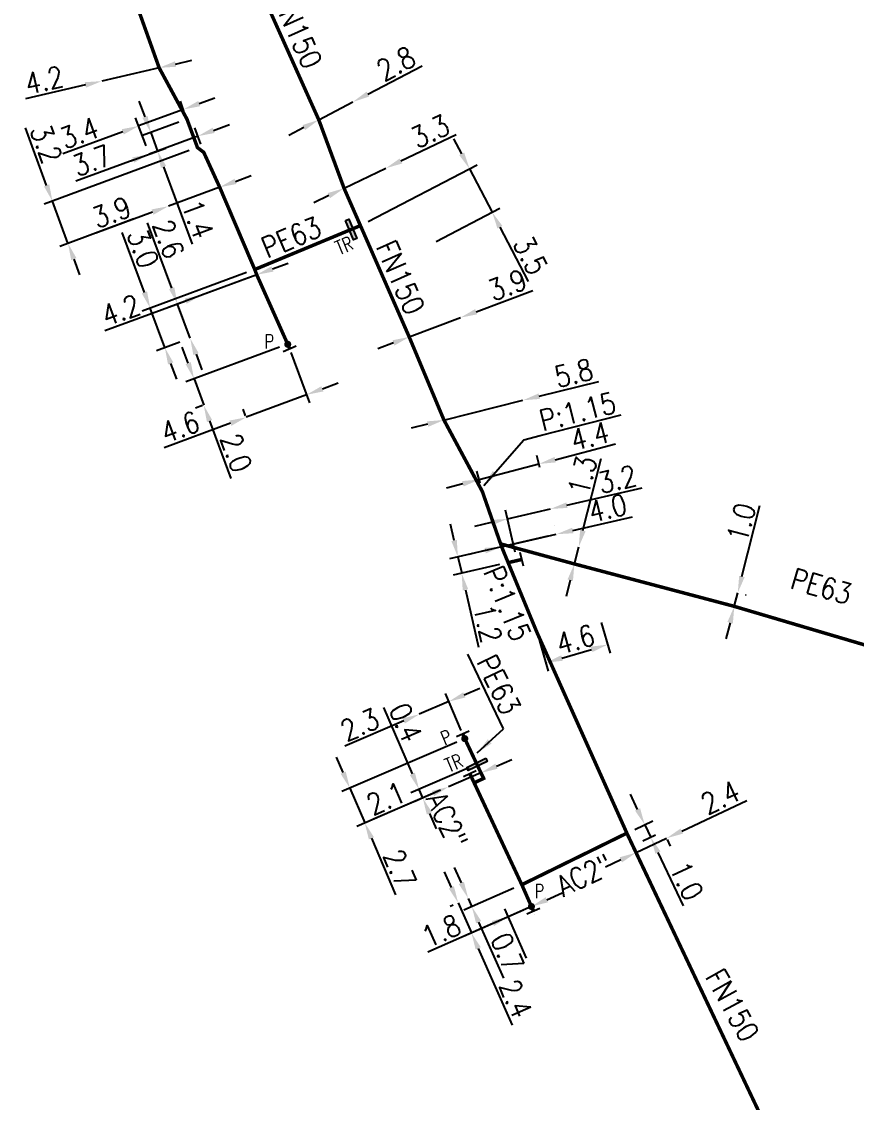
# Model space of a CAD drawing. Header units: millimetres. Extents: x 155997 to 157006, y 121209 to 122008.
# Drawn here: x 156440.6 to 156500.1, y 121591 to 121668 of the extents above; entities that cross this region are included whole.
import ezdxf
from ezdxf.enums import TextEntityAlignment as Align

# ---------------------------------------------------------------- set-up
doc = ezdxf.new("R2010")
doc.units = ezdxf.units.MM
for name, pattern in [('L_25_AP', [2000, 1000, 1000]), ('L_25_FN', [2000, 1000, 1000]), ('L_25_PE', [2000, 1000, 1000])]:
    doc.linetypes.add(name, pattern=pattern)
doc.layers.get('0').update_dxf_attribs({"linetype": 'CONTINUOUS'})
for name, color, linetype in [('L_150', 1, 'CONTINUOUS'), ('L_300', 7, 'CONTINUOUS'), ('L_340', 7, 'CONTINUOUS')]:
    doc.layers.add(name, color=color, linetype=linetype)
doc.styles.add('G_ROMANS', font='ROMANS.SHX', dxfattribs={"width": 0.75})
doc.styles.get("Standard").update_dxf_attribs({"font": 'romans.shx', "width": 0.85})
doc.dimstyles.get("Standard").update_dxf_attribs({"dimtxt": 1.5, "dimasz": 1.2, "dimexe": 0.625, "dimexo": 0.625, "dimgap": 0.25, "dimtad": 1, "dimdec": 1, "dimzin": 0, "dimdsep": 46, "dimtxsty": 'Standard', "dimcen": -0.5, "dimadec": 0, "dimazin": 0, "dimtfac": 1, "dimtdec": 1, "dimtmove": 0, "dimatfit": 3, "dimfxl": 0, "dimtolj": 1, "dimtzin": 0, "dimarcsym": 0})

# ---------------------------------------------------------------- blocks, each defined once
blk = doc.blocks.new('*D76')
at = {"layer": 'L_150', "color": 0, "linetype": 'Continuous', "lineweight": -2, "transparency": 16777216}
for p, q in [((156487.652, 121610.315), (156492.291, 121612.503)), ((156484.397, 121608.779), (156486.567, 121609.803)), ((156486.605, 121609.723), (156486.834, 121609.238)), ((156484.434, 121608.699), (156484.663, 121608.214)), ((156483.311, 121608.267), (156482.226, 121607.755))]:
    blk.add_line(p, q, dxfattribs=at)
at = {"layer": 'L_150', "color": 0, "linetype": 'Continuous', "transparency": 16777216}
for points in [[(156487.567, 121610.496), (156487.738, 121610.134), (156486.567, 121609.803)], [(156483.226, 121608.448), (156483.397, 121608.086), (156484.397, 121608.779)]]:
    blk.add_solid(points, dxfattribs=at)
at = {"layer": 'L_150', "color": 0, "linetype": 'Continuous', "transparency": 16777216, "insert": (156490.402, 121612.718), "char_height": 1.5, "attachment_point": 5, "rotation": 25.25882}
blk.add_mtext('\\A1;2.4', dxfattribs=at)
blk = doc.blocks.new('*D77')
at = {"layer": 'L_150', "color": 0, "linetype": 'Continuous', "lineweight": -2, "transparency": 16777216}
for p, q in [((156484.505, 121611.856), (156483.993, 121612.942)), ((156484.306, 121610.435), (156485.583, 121611.038)), ((156485.017, 121610.771), (156485.444, 121609.867)), ((156485.773, 121610.022), (156484.879, 121609.6)), ((156485.956, 121608.781), (156487.744, 121604.993))]:
    blk.add_line(p, q, dxfattribs=at)
at = {"layer": 'L_150', "color": 0, "linetype": 'Continuous', "transparency": 16777216}
for points in [[(156484.686, 121611.942), (156484.324, 121611.771), (156485.017, 121610.771)], [(156486.137, 121608.867), (156485.775, 121608.696), (156485.444, 121609.867)]]:
    blk.add_solid(points, dxfattribs=at)
at = {"layer": 'L_150', "color": 0, "linetype": 'Continuous', "transparency": 16777216, "insert": (156488.01, 121606.771), "char_height": 1.5, "attachment_point": 5, "rotation": 295.25882}
blk.add_mtext('\\A1;1.0', dxfattribs=at)
blk = doc.blocks.new('*D78')
at = {"layer": 'L_150', "color": 0, "linetype": 'Continuous', "lineweight": -2, "transparency": 16777216}
for p, q in [((156481.917, 121625.18), (156482.555, 121623.011)), ((156477.504, 121623.884), (156478.141, 121621.714)), ((156479.116, 121622.652), (156481.227, 121623.272))]:
    blk.add_line(p, q, dxfattribs=at)
at = {"layer": 'L_150', "color": 0, "linetype": 'Continuous', "transparency": 16777216}
for points in [[(156481.171, 121623.464), (156481.284, 121623.08), (156482.379, 121623.61)], [(156479.06, 121622.844), (156479.173, 121622.46), (156477.965, 121622.314)]]:
    blk.add_solid(points, dxfattribs=at)
at = {"layer": 'L_150', "color": 0, "linetype": 'Continuous', "transparency": 16777216, "insert": (156480.079, 121623.977), "char_height": 1.5, "attachment_point": 5, "rotation": 16.36757}
blk.add_mtext('\\A1;4.6', dxfattribs=at)
blk = doc.blocks.new('*D79')
at = {"layer": 'L_150', "color": 0, "linetype": 'Continuous', "lineweight": -2, "transparency": 16777216}
for p, q in [((156479.882, 121631.745), (156484.142, 121632.726)), ((156478.572, 121632.085), (156478.572, 121632.085)), ((156474.674, 121631.187), (156474.674, 121631.187)), ((156474.815, 121630.578), (156478.713, 121631.476)), ((156473.645, 121630.309), (156472.476, 121630.039))]:
    blk.add_line(p, q, dxfattribs=at)
at = {"layer": 'L_150', "color": 0, "linetype": 'Continuous', "transparency": 16777216}
for points in [[(156479.837, 121631.94), (156479.927, 121631.55), (156478.713, 121631.476)], [(156473.6, 121630.504), (156473.69, 121630.114), (156474.815, 121630.578)]]:
    blk.add_solid(points, dxfattribs=at)
at = {"layer": 'L_150', "color": 0, "linetype": 'Continuous', "transparency": 16777216, "insert": (156482.372, 121633.345), "char_height": 1.5, "attachment_point": 5, "rotation": 12.97087}
blk.add_mtext('\\A1;4.0', dxfattribs=at)
blk = doc.blocks.new('*D80')
at = {"layer": 'L_150', "color": 0, "linetype": 'Continuous', "lineweight": -2, "transparency": 16777216}
for p, q in [((156471.426, 121631.029), (156471.157, 121632.198)), ((156478.104, 121631.336), (156471.086, 121629.719)), ((156474.669, 121629.313), (156471.356, 121628.55)), ((156471.695, 121629.86), (156471.965, 121628.69)), ((156472.234, 121627.521), (156473.174, 121623.438))]:
    blk.add_line(p, q, dxfattribs=at)
at = {"layer": 'L_150', "color": 0, "linetype": 'Continuous', "transparency": 16777216}
for points in [[(156471.621, 121631.074), (156471.231, 121630.984), (156471.695, 121629.86)], [(156472.429, 121627.566), (156472.039, 121627.476), (156471.965, 121628.69)]]:
    blk.add_solid(points, dxfattribs=at)
at = {"layer": 'L_150', "color": 0, "linetype": 'Continuous', "transparency": 16777216, "insert": (156473.813, 121625.119), "char_height": 1.5, "attachment_point": 5, "rotation": 282.97087}
blk.add_mtext('\\A1;1.2', dxfattribs=at)
blk = doc.blocks.new('L_340_07')
at = {"color": 0, "linetype": 'Continuous', "const_width": 0.25, "flags": 128}
blk.add_lwpolyline([(0, 0), (0.35, 0)], dxfattribs=at)
at = {"color": 0, "linetype": 'Continuous', "flags": 128}
blk.add_lwpolyline([(0.35, -0.5), (0.35, 0.5)], dxfattribs=at)
at = {"color": 0, "linetype": 'Continuous', "width": 0.75, "flags": 3}
for tag, p in [('DEF_LEG', (0.723, -3.465)), ('DEF_COUP', (0.723, -5.965)), ('DEF_TYPE', (0.723, -8.465))]:
    blk.add_attdef(tag, text='', height=1.2, dxfattribs=at).set_placement(p, align=Align.MIDDLE)
blk = doc.blocks.new('*D81')
at = {"layer": 'L_150', "color": 0, "linetype": 'Continuous', "lineweight": -2, "transparency": 16777216}
for p, q in [((156478.633, 121636.792), (156482.921, 121637.912)), ((156477.537, 121636.241), (156477.314, 121637.093)), ((156473.215, 121635.377), (156477.472, 121636.489)), ((156473.279, 121635.129), (156473.057, 121635.982)), ((156472.054, 121635.074), (156470.893, 121634.77))]:
    blk.add_line(p, q, dxfattribs=at)
at = {"layer": 'L_150', "color": 0, "linetype": 'Continuous', "transparency": 16777216}
for points in [[(156478.583, 121636.985), (156478.684, 121636.598), (156477.472, 121636.489)], [(156472.003, 121635.267), (156472.104, 121634.88), (156473.215, 121635.377)]]:
    blk.add_solid(points, dxfattribs=at)
at = {"layer": 'L_150', "color": 0, "linetype": 'Continuous', "transparency": 16777216, "insert": (156481.105, 121638.471), "char_height": 1.5, "attachment_point": 5, "rotation": 14.63512}
blk.add_mtext('\\A1;4.4', dxfattribs=at)
blk = doc.blocks.new('*D82')
at = {"layer": 'L_150', "color": 0, "linetype": 'Continuous', "lineweight": -2, "transparency": 16777216}
for p, q in [((156477.491, 121641.316), (156481.732, 121642.375)), ((156470.7, 121639.62), (156476.327, 121641.025)), ((156469.535, 121639.329), (156468.371, 121639.038))]:
    blk.add_line(p, q, dxfattribs=at)
at = {"layer": 'L_150', "color": 0, "linetype": 'Continuous', "transparency": 16777216}
for points in [[(156477.443, 121641.51), (156477.54, 121641.122), (156476.327, 121641.025)], [(156469.487, 121639.523), (156469.584, 121639.135), (156470.7, 121639.62)]]:
    blk.add_solid(points, dxfattribs=at)
at = {"layer": 'L_150', "color": 0, "linetype": 'Continuous', "transparency": 16777216, "insert": (156479.952, 121642.961), "char_height": 1.5, "attachment_point": 5, "rotation": 14.02059}
blk.add_mtext('\\A1;5.8', dxfattribs=at)
blk = doc.blocks.new('*D83')
at = {"layer": 'L_150', "color": 0, "linetype": 'Continuous', "lineweight": -2, "transparency": 16777216}
for p, q in [((156472.998, 121647.34), (156477.031, 121648.862)), ((156468.226, 121645.539), (156471.875, 121646.916)), ((156467.103, 121645.115), (156465.981, 121644.691))]:
    blk.add_line(p, q, dxfattribs=at)
at = {"layer": 'L_150', "color": 0, "linetype": 'Continuous', "transparency": 16777216}
for points in [[(156472.927, 121647.527), (156473.068, 121647.153), (156471.875, 121646.916)], [(156467.033, 121645.302), (156467.174, 121644.928), (156468.226, 121645.539)]]:
    blk.add_solid(points, dxfattribs=at)
at = {"layer": 'L_150', "color": 0, "linetype": 'Continuous', "transparency": 16777216, "insert": (156475.222, 121649.248), "char_height": 1.5, "attachment_point": 5, "rotation": 20.67907}
blk.add_mtext('\\A1;3.9', dxfattribs=at)
blk = doc.blocks.new('*D84')
at = {"layer": 'L_340', "color": 0, "linetype": 'Continuous', "lineweight": -2, "transparency": 16777216}
for p, q in [((156452.468, 121643.678), (156452.052, 121644.803)), ((156458.978, 121644.805), (156452.298, 121642.336)), ((156452.884, 121642.552), (156453.577, 121640.676)), ((156453.488, 121640.643), (156452.991, 121640.46)), ((156453.993, 121639.551), (156455.509, 121635.45))]:
    blk.add_line(p, q, dxfattribs=at)
at = {"layer": 'L_340', "color": 0, "linetype": 'Continuous', "transparency": 16777216}
for points in [[(156452.656, 121643.747), (156452.281, 121643.609), (156452.884, 121642.552)], [(156454.181, 121639.62), (156453.806, 121639.481), (156453.577, 121640.676)]]:
    blk.add_solid(points, dxfattribs=at)
at = {"layer": 'L_340', "color": 0, "linetype": 'Continuous', "transparency": 16777216, "insert": (156455.897, 121637.284), "char_height": 1.5, "attachment_point": 5, "rotation": 290.28332}
blk.add_mtext('\\A1;2.0', dxfattribs=at)
blk = doc.blocks.new('*D85')
at = {"layer": 'L_340', "color": 0, "linetype": 'Continuous', "lineweight": -2, "transparency": 16777216}
for p, q in [((156459.783, 121644.436), (156461.128, 121640.836)), ((156462.034, 121641.841), (156463.158, 121642.261)), ((156460.91, 121641.421), (156456.601, 121639.811)), ((156456.565, 121639.907), (156456.382, 121640.397)), ((156455.476, 121639.391), (156450.758, 121637.628))]:
    blk.add_line(p, q, dxfattribs=at)
at = {"layer": 'L_340', "color": 0, "linetype": 'Continuous', "transparency": 16777216}
for points in [[(156461.964, 121642.028), (156462.104, 121641.654), (156460.91, 121641.421)], [(156455.406, 121639.579), (156455.546, 121639.204), (156456.601, 121639.811)]]:
    blk.add_solid(points, dxfattribs=at)
at = {"layer": 'L_340', "color": 0, "linetype": 'Continuous', "transparency": 16777216, "insert": (156451.893, 121639.12), "char_height": 1.5, "attachment_point": 5, "rotation": 20.48634}
blk.add_mtext('\\A1;4.6', dxfattribs=at)
blk = doc.blocks.new('*D24')
at = {"layer": 'L_150', "color": 0, "linetype": 'Continuous', "lineweight": -2, "transparency": 16777216}
for p, q in [((156449.348, 121648.718), (156447.768, 121652.995)), ((156456.629, 121650.129), (156449.178, 121647.376)), ((156450.804, 121644.779), (156449.764, 121647.593)), ((156451.866, 121645.171), (156450.218, 121644.562)), ((156451.22, 121643.653), (156451.636, 121642.527))]:
    blk.add_line(p, q, dxfattribs=at)
at = {"layer": 'L_150', "color": 0, "linetype": 'Continuous', "transparency": 16777216}
for points in [[(156449.536, 121648.788), (156449.161, 121648.649), (156449.764, 121647.593)], [(156451.408, 121643.722), (156451.033, 121643.584), (156450.804, 121644.779)]]:
    blk.add_solid(points, dxfattribs=at)
at = {"layer": 'L_150', "color": 0, "linetype": 'Continuous', "transparency": 16777216, "insert": (156449.256, 121651.854), "char_height": 1.5, "attachment_point": 5, "rotation": 290.27976}
blk.add_mtext('\\A1;3.0', dxfattribs=at)
blk = doc.blocks.new('*D25')
at = {"layer": 'L_150', "color": 0, "linetype": 'Continuous', "lineweight": -2, "transparency": 16777216}
for p, q in [((156455.841, 121656.628), (156456.966, 121657.043)), ((156454.715, 121656.212), (156451.057, 121654.86)), ((156449.932, 121654.444), (156445.888, 121652.949))]:
    blk.add_line(p, q, dxfattribs=at)
at = {"layer": 'L_150', "color": 0, "linetype": 'Continuous', "transparency": 16777216}
for points in [[(156455.772, 121656.815), (156455.91, 121656.44), (156454.715, 121656.212)], [(156449.862, 121654.631), (156450.001, 121654.256), (156451.057, 121654.86)]]:
    blk.add_solid(points, dxfattribs=at)
at = {"layer": 'L_150', "color": 0, "linetype": 'Continuous', "transparency": 16777216, "insert": (156447, 121654.426), "char_height": 1.5, "attachment_point": 5, "rotation": 20.28244}
blk.add_mtext('\\A1;3.9', dxfattribs=at)
blk = doc.blocks.new('*D26')
at = {"layer": 'L_150', "color": 0, "linetype": 'Continuous', "lineweight": -2, "transparency": 16777216}
for p, q in [((156442.376, 121656.342), (156440.861, 121660.443)), ((156452.545, 121658.821), (156442.206, 121655)), ((156443.901, 121652.215), (156442.792, 121655.217)), ((156448.595, 121653.95), (156443.315, 121651.998)), ((156444.317, 121651.089), (156444.733, 121649.964))]:
    blk.add_line(p, q, dxfattribs=at)
at = {"layer": 'L_150', "color": 0, "linetype": 'Continuous', "transparency": 16777216}
for points in [[(156442.564, 121656.412), (156442.188, 121656.273), (156442.792, 121655.217)], [(156444.505, 121651.159), (156444.13, 121651.02), (156443.901, 121652.215)]]:
    blk.add_solid(points, dxfattribs=at)
at = {"layer": 'L_150', "color": 0, "linetype": 'Continuous', "transparency": 16777216, "insert": (156442.348, 121659.302), "char_height": 1.5, "attachment_point": 5, "rotation": 290.28244}
blk.add_mtext('\\A1;3.2', dxfattribs=at)
blk = doc.blocks.new('*D27')
at = {"layer": 'L_150', "color": 0, "linetype": 'Continuous', "lineweight": -2, "transparency": 16777216}
for p, q in [((156453.363, 121659.283), (156452.937, 121660.436)), ((156454.279, 121660.266), (156455.404, 121660.682)), ((156453.153, 121659.85), (156449.683, 121658.567)), ((156448.557, 121658.151), (156444.457, 121656.635))]:
    blk.add_line(p, q, dxfattribs=at)
at = {"layer": 'L_150', "color": 0, "linetype": 'Continuous', "transparency": 16777216}
for points in [[(156454.209, 121660.453), (156454.348, 121660.078), (156453.153, 121659.85)], [(156448.488, 121658.338), (156448.626, 121657.963), (156449.683, 121658.567)]]:
    blk.add_solid(points, dxfattribs=at)
at = {"layer": 'L_150', "color": 0, "linetype": 'Continuous', "transparency": 16777216, "insert": (156445.597, 121658.123), "char_height": 1.5, "attachment_point": 5, "rotation": 20.28424}
blk.add_mtext('\\A1;3.7', dxfattribs=at)
blk = doc.blocks.new('*D28')
at = {"layer": 'L_150', "color": 0, "linetype": 'Continuous', "lineweight": -2, "transparency": 16777216}
for p, q in [((156452.168, 121661.644), (156451.91, 121662.344)), ((156453.252, 121662.174), (156454.378, 121662.59)), ((156452.126, 121661.758), (156448.937, 121660.58)), ((156449.464, 121659.152), (156448.72, 121661.166)), ((156447.811, 121660.164), (156443.534, 121658.583))]:
    blk.add_line(p, q, dxfattribs=at)
at = {"layer": 'L_150', "color": 0, "linetype": 'Continuous', "transparency": 16777216}
for points in [[(156453.183, 121662.362), (156453.321, 121661.986), (156452.126, 121661.758)], [(156447.742, 121660.351), (156447.881, 121659.976), (156448.937, 121660.58)]]:
    blk.add_solid(points, dxfattribs=at)
at = {"layer": 'L_150', "color": 0, "linetype": 'Continuous', "transparency": 16777216, "insert": (156444.703, 121660.081), "char_height": 1.5, "attachment_point": 5, "rotation": 20.28083}
blk.add_mtext('\\A1;3.4', dxfattribs=at)
blk = doc.blocks.new('*D29')
at = {"layer": 'L_150', "color": 0, "linetype": 'Continuous', "lineweight": -2, "transparency": 16777216}
for p, q in [((156450.401, 121664.723), (156446.309, 121663.775)), ((156451.57, 121664.994), (156452.739, 121665.265)), ((156445.14, 121663.504), (156440.882, 121662.517))]:
    blk.add_line(p, q, dxfattribs=at)
at = {"layer": 'L_150', "color": 0, "linetype": 'Continuous', "transparency": 16777216}
for points in [[(156451.525, 121665.189), (156451.615, 121664.799), (156450.401, 121664.723)], [(156445.095, 121663.699), (156445.185, 121663.309), (156446.309, 121663.775)]]:
    blk.add_solid(points, dxfattribs=at)
at = {"layer": 'L_150', "color": 0, "linetype": 'Continuous', "transparency": 16777216, "insert": (156442.201, 121663.849), "char_height": 1.5, "attachment_point": 5, "rotation": 13.05125}
blk.add_mtext('\\A1;4.2', dxfattribs=at)
blk = doc.blocks.new('L_300_12')
at = {"color": 0, "linetype": 'Continuous', "const_width": 0.248, "flags": 128}
blk.add_lwpolyline([(-0.126, 0, 1), (0.126, 0, 1)], format="xyb", close=True, dxfattribs=at)
at = {"linetype": 'Continuous', "style": 'G_ROMANS', "width": 0.75}
blk.add_attdef('P', text='', height=1, dxfattribs=at).set_placement((0, 1.331), align=Align.MIDDLE_CENTER)
at = {"color": 0, "linetype": 'Continuous', "width": 0.75, "flags": 3}
for tag, p in [('DEF_LEG', (0, -5)), ('DEF_COUP', (0, -7.5)), ('DEF_TYPE', (0, -10))]:
    blk.add_attdef(tag, text='', height=1.2, dxfattribs=at).set_placement(p, align=Align.MIDDLE)
blk = doc.blocks.new('*D34')
at = {"layer": 'L_150', "color": 0, "linetype": 'Continuous', "lineweight": -2, "transparency": 16777216}
for p, q in [((156471.966, 121658.596), (156471.411, 121659.66)), ((156465.302, 121653.767), (156473.075, 121657.821)), ((156472.521, 121657.532), (156474.14, 121654.429)), ((156470.147, 121652.346), (156474.694, 121654.718)), ((156474.695, 121653.365), (156476.716, 121649.489))]:
    blk.add_line(p, q, dxfattribs=at)
at = {"layer": 'L_150', "color": 0, "linetype": 'Continuous', "transparency": 16777216}
for points in [[(156472.144, 121658.688), (156471.789, 121658.503), (156472.521, 121657.532)], [(156474.872, 121653.457), (156474.517, 121653.272), (156474.14, 121654.429)]]:
    blk.add_solid(points, dxfattribs=at)
at = {"layer": 'L_150', "color": 0, "linetype": 'Continuous', "transparency": 16777216, "insert": (156476.87, 121651.357), "char_height": 1.5, "attachment_point": 5, "rotation": 297.54519}
blk.add_mtext('\\A1;3.5', dxfattribs=at)
blk = doc.blocks.new('*D35')
at = {"layer": 'L_150', "color": 0, "linetype": 'Continuous', "lineweight": -2, "transparency": 16777216}
for p, q in [((156467.639, 121658.085), (156471.58, 121659.977)), ((156463.582, 121656.137), (156466.557, 121657.565)), ((156462.5, 121655.618), (156461.419, 121655.098))]:
    blk.add_line(p, q, dxfattribs=at)
at = {"layer": 'L_150', "color": 0, "linetype": 'Continuous', "transparency": 16777216}
for points in [[(156467.552, 121658.265), (156467.725, 121657.904), (156466.557, 121657.565)], [(156462.414, 121655.798), (156462.587, 121655.437), (156463.582, 121656.137)]]:
    blk.add_solid(points, dxfattribs=at)
at = {"layer": 'L_150', "color": 0, "linetype": 'Continuous', "transparency": 16777216, "insert": (156469.717, 121660.192), "char_height": 1.5, "attachment_point": 5, "rotation": 25.64608}
blk.add_mtext('\\A1;3.3', dxfattribs=at)
blk = doc.blocks.new('*D36')
at = {"layer": 'L_150', "color": 0, "linetype": 'Continuous', "lineweight": -2, "transparency": 16777216}
for p, q in [((156465.278, 121662.851), (156469.152, 121664.876)), ((156461.778, 121661.02), (156464.215, 121662.295)), ((156460.714, 121660.464), (156459.651, 121659.908))]:
    blk.add_line(p, q, dxfattribs=at)
at = {"layer": 'L_150', "color": 0, "linetype": 'Continuous', "transparency": 16777216}
for points in [[(156465.185, 121663.028), (156465.371, 121662.673), (156464.215, 121662.295)], [(156460.622, 121660.641), (156460.807, 121660.287), (156461.778, 121661.02)]]:
    blk.add_solid(points, dxfattribs=at)
at = {"layer": 'L_150', "color": 0, "linetype": 'Continuous', "transparency": 16777216, "insert": (156467.283, 121665.028), "char_height": 1.5, "attachment_point": 5, "rotation": 27.60798}
blk.add_mtext('\\A1;2.8', dxfattribs=at)
blk = doc.blocks.new('L_340_19')
at = {"linetype": 'Continuous'}
blk.add_hatch(color=0, dxfattribs=at).paths.add_polyline_path([(0.125, 0.75), (-0.125, 0.75), (-0.125, -0.75), (0.125, -0.75)])
at = {"color": 0, "linetype": 'Continuous'}
blk.add_lwpolyline([(-0.125, 0.75), (0.125, 0.75), (0.125, -0.75), (-0.125, -0.75)], close=True, dxfattribs=at)
at = {"color": 0, "linetype": 'Continuous', "width": 0.75}
for tag, height, flags, p in [('TR', 1, 8, (0, 1.981)), ('DEF_LEG', 1.2, 3, (0, -5)), ('DEF_COUP', 1.2, 3, (0, -7.5)), ('DEF_TYPE', 1.2, 3, (0, -10))]:
    blk.add_attdef(tag, text='', height=height, dxfattribs=dict(at, flags=flags)).set_placement(p, align=Align.MIDDLE)
blk = doc.blocks.new('*D43')
at = {"layer": 'L_150', "color": 0, "linetype": 'Continuous', "lineweight": -2, "transparency": 16777216}
for p, q in [((156471.946, 121606.617), (156471.462, 121607.715)), ((156475.681, 121606.241), (156472.12, 121604.672)), ((156472.43, 121605.519), (156472.692, 121604.924)), ((156473.176, 121603.826), (156474.938, 121599.826))]:
    blk.add_line(p, q, dxfattribs=at)
at = {"layer": 'L_150', "color": 0, "linetype": 'Continuous', "transparency": 16777216}
for points in [[(156472.129, 121606.698), (156471.763, 121606.536), (156472.43, 121605.519)], [(156473.359, 121603.907), (156472.993, 121603.745), (156472.692, 121604.924)]]:
    blk.add_solid(points, dxfattribs=at)
at = {"layer": 'L_150', "color": 0, "linetype": 'Continuous', "transparency": 16777216, "insert": (156475.214, 121601.68), "char_height": 1.5, "attachment_point": 5, "rotation": 293.78116}
blk.add_mtext('\\A1;0.7', dxfattribs=at)
blk = doc.blocks.new('*D44')
at = {"layer": 'L_340', "color": 0, "linetype": 'Continuous', "lineweight": -2, "transparency": 16777216}
for p, q in [((156471.23, 121606.302), (156470.746, 121607.4)), ((156471.347, 121605.042), (156471.142, 121604.952)), ((156471.714, 121605.204), (156472.661, 121603.053)), ((156476.366, 121604.686), (156472.09, 121602.801)), ((156473.145, 121601.955), (156475.557, 121596.482))]:
    blk.add_line(p, q, dxfattribs=at)
at = {"layer": 'L_340', "color": 0, "linetype": 'Continuous', "transparency": 16777216}
for points in [[(156471.413, 121606.382), (156471.047, 121606.221), (156471.714, 121605.204)], [(156473.328, 121602.036), (156472.962, 121601.874), (156472.661, 121603.053)]]:
    blk.add_solid(points, dxfattribs=at)
at = {"layer": 'L_340', "color": 0, "linetype": 'Continuous', "transparency": 16777216, "insert": (156475.821, 121598.364), "char_height": 1.5, "attachment_point": 5, "rotation": 293.78121}
blk.add_mtext('\\A1;2.4', dxfattribs=at)
blk = doc.blocks.new('*D45')
at = {"layer": 'L_340', "color": 0, "linetype": 'Continuous', "lineweight": -2, "transparency": 16777216}
for p, q in [((156478.037, 121605.422), (156479.135, 121605.906)), ((156476.592, 121601.26), (156475.039, 121604.784)), ((156476.938, 121604.938), (156475.291, 121604.212)), ((156477.19, 121604.366), (156477.19, 121604.366)), ((156474.193, 121603.728), (156469.547, 121601.681))]:
    blk.add_line(p, q, dxfattribs=at)
at = {"layer": 'L_340', "color": 0, "linetype": 'Continuous', "transparency": 16777216}
for points in [[(156477.956, 121605.605), (156478.117, 121605.239), (156476.938, 121604.938)], [(156474.113, 121603.911), (156474.274, 121603.545), (156475.291, 121604.212)]]:
    blk.add_solid(points, dxfattribs=at)
at = {"layer": 'L_340', "color": 0, "linetype": 'Continuous', "transparency": 16777216, "insert": (156470.511, 121603.198), "char_height": 1.5, "attachment_point": 5, "rotation": 23.78044}
blk.add_mtext('\\A1;1.8', dxfattribs=at)
blk = doc.blocks.new('*D46')
at = {"layer": 'L_340', "color": 0, "linetype": 'Continuous', "lineweight": -2, "transparency": 16777216}
for p, q in [((156471.94, 121617.482), (156470.804, 121620.123)), ((156472.154, 121620.023), (156473.256, 121620.497)), ((156471.051, 121619.549), (156468.939, 121618.64)), ((156467.836, 121618.166), (156463.643, 121616.362))]:
    blk.add_line(p, q, dxfattribs=at)
at = {"layer": 'L_340', "color": 0, "linetype": 'Continuous', "transparency": 16777216}
for points in [[(156472.075, 121620.207), (156472.233, 121619.839), (156471.051, 121619.549)], [(156467.757, 121618.35), (156467.915, 121617.982), (156468.939, 121618.64)]]:
    blk.add_solid(points, dxfattribs=at)
at = {"layer": 'L_340', "color": 0, "linetype": 'Continuous', "transparency": 16777216, "insert": (156464.705, 121617.907), "char_height": 1.5, "attachment_point": 5, "rotation": 23.27578}
blk.add_mtext('\\A1;2.3', dxfattribs=at)
blk = doc.blocks.new('*D47')
at = {"layer": 'L_340', "color": 0, "linetype": 'Continuous', "lineweight": -2, "transparency": 16777216}
for p, q in [((156471.613, 121616.661), (156463.416, 121613.136)), ((156463.516, 121614.485), (156463.042, 121615.587)), ((156463.99, 121613.383), (156465.057, 121610.902)), ((156470.451, 121613.222), (156464.483, 121610.655)), ((156465.531, 121609.8), (156467.259, 121605.784))]:
    blk.add_line(p, q, dxfattribs=at)
at = {"layer": 'L_340', "color": 0, "linetype": 'Continuous', "transparency": 16777216}
for points in [[(156463.7, 121614.564), (156463.333, 121614.406), (156463.99, 121613.383)], [(156465.715, 121609.879), (156465.348, 121609.721), (156465.057, 121610.902)]]:
    blk.add_solid(points, dxfattribs=at)
at = {"layer": 'L_340', "color": 0, "linetype": 'Continuous', "transparency": 16777216, "insert": (156467.551, 121607.636), "char_height": 1.5, "attachment_point": 5, "rotation": 293.2739}
blk.add_mtext('\\A1;2.7', dxfattribs=at)
blk = doc.blocks.new('*D48')
at = {"layer": 'L_340', "color": 0, "linetype": 'Continuous', "lineweight": -2, "transparency": 16777216}
for p, q in [((156468.451, 121614.394), (156466.412, 121619.135)), ((156472.481, 121614.821), (156468.351, 121613.045)), ((156470.453, 121613.223), (156468.615, 121612.432)), ((156469.189, 121612.679), (156468.925, 121613.292)), ((156469.663, 121611.577), (156470.137, 121610.475))]:
    blk.add_line(p, q, dxfattribs=at)
at = {"layer": 'L_340', "color": 0, "linetype": 'Continuous', "transparency": 16777216}
for points in [[(156468.635, 121614.473), (156468.268, 121614.315), (156468.925, 121613.292)], [(156469.847, 121611.656), (156469.479, 121611.498), (156469.189, 121612.679)]]:
    blk.add_solid(points, dxfattribs=at)
at = {"layer": 'L_340', "color": 0, "linetype": 'Continuous', "transparency": 16777216, "insert": (156467.969, 121618.046), "char_height": 1.5, "attachment_point": 5, "rotation": 293.27834}
blk.add_mtext('\\A1;0.4', dxfattribs=at)
blk = doc.blocks.new('*D49')
at = {"layer": 'L_150', "color": 0, "linetype": 'Continuous', "lineweight": -2, "transparency": 16777216}
for p, q in [((156474.442, 121614.939), (156475.545, 121615.413)), ((156473.34, 121614.465), (156471.027, 121613.47)), ((156469.925, 121612.996), (156465.683, 121611.172))]:
    blk.add_line(p, q, dxfattribs=at)
at = {"layer": 'L_150', "color": 0, "linetype": 'Continuous', "transparency": 16777216}
for points in [[(156474.363, 121615.122), (156474.521, 121614.755), (156473.34, 121614.465)], [(156469.846, 121613.18), (156470.004, 121612.812), (156471.027, 121613.47)]]:
    blk.add_solid(points, dxfattribs=at)
at = {"layer": 'L_150', "color": 0, "linetype": 'Continuous', "transparency": 16777216, "insert": (156466.577, 121612.645), "char_height": 1.5, "attachment_point": 5, "rotation": 23.26841}
blk.add_mtext('\\A1;2.1', dxfattribs=at)
blk = doc.blocks.new('*D855')
at = {"layer": 'L_150', "color": 0, "linetype": 'Continuous', "lineweight": -2, "transparency": 16777216}
for p, q in [((156449.391, 121661.231), (156448.975, 121662.356)), ((156451.799, 121660.841), (156449.221, 121659.889)), ((156449.807, 121660.105), (156450.293, 121658.792)), ((156448.387, 121658.088), (156450.879, 121659.009)), ((156450.708, 121657.666), (156452.743, 121652.161))]:
    blk.add_line(p, q, dxfattribs=at)
at = {"layer": 'L_150', "color": 0, "linetype": 'Continuous', "transparency": 16777216}
for points in [[(156449.579, 121661.3), (156449.204, 121661.161), (156449.807, 121660.105)], [(156450.896, 121657.736), (156450.521, 121657.597), (156450.293, 121658.792)]]:
    blk.add_solid(points, dxfattribs=at)
at = {"layer": 'L_150', "color": 0, "linetype": 'Continuous', "transparency": 16777216, "insert": (156453.152, 121653.938), "char_height": 1.5, "attachment_point": 5, "rotation": 290.28083}
blk.add_mtext('\\A1;1.4', dxfattribs=at)
blk = doc.blocks.new('*D856')
at = {"layer": 'L_150', "color": 0, "linetype": 'Continuous', "lineweight": -2, "transparency": 16777216}
for p, q in [((156451.294, 121649.011), (156449.574, 121653.665)), ((156456.77, 121649.755), (156451.123, 121647.668)), ((156452.611, 121645.446), (156451.71, 121647.885)), ((156453.027, 121644.321), (156453.443, 121643.195))]:
    blk.add_line(p, q, dxfattribs=at)
at = {"layer": 'L_150', "color": 0, "linetype": 'Continuous', "transparency": 16777216}
for points in [[(156451.481, 121649.08), (156451.106, 121648.941), (156451.71, 121647.885)], [(156453.214, 121644.39), (156452.839, 121644.251), (156452.611, 121645.446)]]:
    blk.add_solid(points, dxfattribs=at)
at = {"layer": 'L_150', "color": 0, "linetype": 'Continuous', "transparency": 16777216, "insert": (156451.061, 121652.524), "char_height": 1.5, "attachment_point": 5, "rotation": 290.27976}
blk.add_mtext('\\A1;2.6', dxfattribs=at)
blk = doc.blocks.new('*D857')
at = {"layer": 'L_150', "color": 0, "linetype": 'Continuous', "lineweight": -2, "transparency": 16777216}
for p, q in [((156458.481, 121650.387), (156459.607, 121650.803)), ((156457.356, 121649.971), (156453.416, 121648.516)), ((156452.29, 121648.1), (156446.52, 121645.967))]:
    blk.add_line(p, q, dxfattribs=at)
at = {"layer": 'L_150', "color": 0, "linetype": 'Continuous', "transparency": 16777216}
for points in [[(156458.412, 121650.575), (156458.551, 121650.2), (156457.356, 121649.971)], [(156452.221, 121648.287), (156452.36, 121647.912), (156453.416, 121648.516)]]:
    blk.add_solid(points, dxfattribs=at)
at = {"layer": 'L_150', "color": 0, "linetype": 'Continuous', "transparency": 16777216, "insert": (156447.661, 121647.455), "char_height": 1.5, "attachment_point": 5, "rotation": 20.27976}
blk.add_mtext('\\A1;4.2', dxfattribs=at)
blk = doc.blocks.new('*D858')
at = {"layer": 'L_340', "color": 0, "linetype": 'Continuous', "lineweight": -2, "transparency": 16777216}
for p, q in [((156479.467, 121633.548), (156484.823, 121634.782)), ((156475.772, 121630.209), (156475.087, 121633.181)), ((156475.228, 121632.572), (156478.297, 121633.279)), ((156474.058, 121632.303), (156472.889, 121632.033))]:
    blk.add_line(p, q, dxfattribs=at)
at = {"layer": 'L_340', "color": 0, "linetype": 'Continuous', "transparency": 16777216}
for points in [[(156479.422, 121633.743), (156479.512, 121633.354), (156478.297, 121633.279)], [(156474.013, 121632.498), (156474.103, 121632.108), (156475.228, 121632.572)]]:
    blk.add_solid(points, dxfattribs=at)
at = {"layer": 'L_340', "color": 0, "linetype": 'Continuous', "transparency": 16777216, "insert": (156483.053, 121635.401), "char_height": 1.5, "attachment_point": 5, "rotation": 12.97087}
blk.add_mtext('\\A1;3.2', dxfattribs=at)
blk = doc.blocks.new('*D1346')
at = {"layer": 'L_150', "color": 0, "linetype": 'Continuous', "lineweight": -2, "ltscale": 0.5, "transparency": 16777216}
for p, q in [((156480.605, 121631.735), (156481.915, 121636.882)), ((156480, 121629.36), (156480.309, 121630.572)), ((156479.704, 121628.197), (156479.408, 121627.034))]:
    blk.add_line(p, q, dxfattribs=at)
at = {"layer": 'L_150', "color": 0, "linetype": 'Continuous', "ltscale": 0.5, "transparency": 16777216}
for points in [[(156480.411, 121631.784), (156480.799, 121631.685), (156480.309, 121630.572)], [(156479.51, 121628.247), (156479.898, 121628.148), (156480, 121629.36)]]:
    blk.add_solid(points, dxfattribs=at)
at = {"layer": 'L_150', "color": 0, "linetype": 'Continuous', "ltscale": 0.5, "transparency": 16777216, "insert": (156480.577, 121635.68), "char_height": 1.5, "attachment_point": 5, "rotation": 75.71508}
blk.add_mtext('\\A1;1.3', dxfattribs=at)
blk = doc.blocks.new('*D1347')
at = {"layer": 'L_150', "color": 0, "linetype": 'Continuous', "lineweight": -2, "ltscale": 0.5, "transparency": 16777216}
for p, q in [((156491.943, 121628.468), (156493.228, 121633.516)), ((156491.4, 121626.336), (156491.647, 121627.305)), ((156492.209, 121627.161), (156492.253, 121627.15)), ((156491.963, 121626.192), (156492.006, 121626.181)), ((156491.104, 121625.173), (156490.808, 121624.01))]:
    blk.add_line(p, q, dxfattribs=at)
at = {"layer": 'L_150', "color": 0, "linetype": 'Continuous', "ltscale": 0.5, "transparency": 16777216}
for points in [[(156491.749, 121628.517), (156492.137, 121628.418), (156491.647, 121627.305)], [(156490.91, 121625.222), (156491.298, 121625.123), (156491.4, 121626.336)]]:
    blk.add_solid(points, dxfattribs=at)
at = {"layer": 'L_150', "color": 0, "linetype": 'Continuous', "ltscale": 0.5, "transparency": 16777216, "insert": (156491.891, 121632.315), "char_height": 1.5, "attachment_point": 5, "rotation": 75.71508}
blk.add_mtext('\\A1;1.0', dxfattribs=at)

msp = doc.modelspace()

# ---------------------------------------------------------------- linework, layer by layer
at = {"layer": 'L_150', "linetype": 'L_25_FN', "ltscale": 0.5, "const_width": 0.25}
for points in [[(156495.667, 121585.01), (156484.167, 121609.264), (156483.741, 121610.169), (156477.328, 121624.484), (156475.278, 121629.453), (156474.815, 121630.578), (156474.741, 121630.789), (156473.437, 121634.525), (156470.7, 121639.62), (156468.226, 121645.539), (156464.748, 121653.478), (156463.582, 121656.137), (156461.778, 121661.02), (156457.454, 121670.662), (156452.774, 121682.395), (156452.879, 121683.508), (156451.234, 121693.539), (156450.332, 121699.105), (156449.08, 121709.402), (156449.08, 121709.402), (156447.04, 121726.649), (156444.656, 121747.949)], [(156464.748, 121653.478), (156464.091, 121653.204)], [(156475.278, 121629.453), (156475.912, 121629.599)]]:
    msp.add_lwpolyline(points, dxfattribs=at)
at = {"layer": 'L_150', "linetype": 'L_25_PE', "ltscale": 0.5, "const_width": 0.25, "flags": 128}
for points in [[(156459.565, 121645.021), (156457.356, 121649.971), (156457.215, 121650.346), (156454.715, 121656.212), (156453.579, 121658.697), (156453.132, 121659.038), (156452.385, 121661.058), (156450.401, 121664.723), (156443.945, 121682.794), (156443.168, 121686.172), (156442.322, 121692.704), (156441.894, 121695.417)], [(156464.091, 121653.204), (156457.215, 121650.346)], [(156474.741, 121630.789), (156480, 121629.36), (156491.357, 121626.347), (156509.081, 121621.106), (156520.009, 121615.965), (156525.042, 121614.881), (156527.603, 121610.734), (156530.574, 121609.036), (156536.098, 121609.33), (156537.466, 121609.319), (156537.419, 121613.297)], [(156473.055, 121615.068), (156472.187, 121616.908)]]:
    msp.add_lwpolyline(points, dxfattribs=at)
at = {"layer": 'L_150', "linetype": 'L_25_AP', "ltscale": 0.5, "const_width": 0.25, "flags": 128}
for points in [[(156472.854, 121613.756), (156473.532, 121614.073), (156473.34, 121614.465), (156473.055, 121615.068)], [(156476.938, 121604.938), (156476.253, 121606.494), (156472.854, 121613.756), (156472.704, 121614.076)], [(156483.741, 121610.169), (156476.253, 121606.494)]]:
    msp.add_lwpolyline(points, dxfattribs=at)

# ---------------------------------------------------------------- block references
at = {"layer": 'L_300'}
ref = msp.add_blockref('L_300_12', (156459.565, 121645.021), dxfattribs=dict(at, rotation=81.58839270946405))
ref.add_attrib('P', 'P', dxfattribs={"layer": '0', "linetype": 'Continuous', "height": 1, "style": 'G_ROMANS', "width": 0.75}).set_placement((156458.248, 121645.216), align=Align.MIDDLE_CENTER)
ref = msp.add_blockref('L_300_12', (156472.187, 121616.908), dxfattribs=dict(at, rotation=86.19248763048432))
ref.add_attrib('P', 'P', dxfattribs={"layer": '0', "linetype": 'Continuous', "height": 1, "rotation": 23.2739, "style": 'G_ROMANS', "width": 0.75}).set_placement((156470.859, 121616.997), align=Align.MIDDLE_CENTER)
ref = msp.add_blockref('L_300_12', (156476.938, 121604.938), dxfattribs=dict(at, rotation=319.3125153248097))
ref.add_attrib('P', 'P', dxfattribs={"layer": '0', "linetype": 'Continuous', "height": 1, "style": 'G_ROMANS', "width": 0.75}).set_placement((156477.503, 121606.026), align=Align.MIDDLE_CENTER)
at = {"layer": 'L_340'}
ref = msp.add_blockref('L_340_19', (156464.091, 121653.204), dxfattribs=dict(at, rotation=22.57528178021789))
ref.add_attrib('TR', 'TR', dxfattribs={"layer": '0', "color": 0, "linetype": 'Continuous', "height": 1, "rotation": 22.57528, "width": 0.75}).set_placement((156463.589, 121652.058), align=Align.MIDDLE)
for p, rotation in [((156459.565, 121645.021), 293.8064299098787), ((156475.912, 121629.599), 12.97087201142546), ((156472.187, 121616.908), 113.5465637734866), ((156472.704, 121614.076), 115.0816624245457), ((156476.938, 121604.938), 293.7804376134471)]:
    msp.add_blockref('L_340_07', p, dxfattribs=dict(at, rotation=rotation))
ref = msp.add_blockref('L_340_19', (156473.055, 121615.068), dxfattribs=dict(at, rotation=295.7215664428194))
ref.add_attrib('TR', 'TR', dxfattribs={"layer": '0', "color": 0, "linetype": 'Continuous', "height": 1, "rotation": 23.27834, "width": 0.75}).set_placement((156471.407, 121615.174), align=Align.MIDDLE)

# ---------------------------------------------------------------- texts
at = {"layer": 'L_150', "linetype": 'Continuous', "ltscale": 0.5, "width": 0.85}
msp.add_text('FN150', height=1.5, rotation=294.1532, dxfattribs=at).set_placement((156458.481, 121669.499))
at = {"layer": 'L_150', "linetype": 'Continuous', "width": 0.85}
for s, rotation, p in [('PE63', 22.57528, (156458.088, 121651.111)), ('FN150', 293.66163, (156465.825, 121651.982)), ('P:1.15', 292.40956, (156473.477, 121628.8)), ('PE63', 343.93571, (156495.292, 121627.653)), ('AC2"', 295.08166, (156469.389, 121612.607)), ('AC2"', 26.14337, (156479.204, 121605.614)), ('FN150', 298.90018, (156489.292, 121599.934))]:
    msp.add_text(s, height=1.5, rotation=rotation, dxfattribs=at).set_placement(p)
at = {"layer": 'L_150', "linetype": 'Continuous', "ltscale": 0.5, "insert": (156477.739, 121638.817), "char_height": 1.5, "attachment_point": 7, "rotation": 14.27039}
msp.add_mtext('\\A1;P:1.15', dxfattribs=at)
at = {"layer": 'L_150', "linetype": 'Continuous', "insert": (156472.992, 121622.398), "char_height": 1.5, "attachment_point": 7, "rotation": 295.50722}
msp.add_mtext('\\A1;PE63', dxfattribs=at)

# ---------------------------------------------------------------- dimensions: what is measured, and where the dimension line sits
at = {"layer": 'L_150', "linetype": 'Continuous'}
for base, p1, p2, angle, override, picture, middle in [((156464.21465, 121662.29455), (156461.77777, 121661.02015), (156464.21465, 121662.29455), 207.60798, {"dimatfit": 0}, '*D36', (156467.74655, 121664.14161)), ((156446.309, 121663.775), (156450.401, 121664.723), (156446.309, 121663.775), 13.05125, {"dimscale": 1, "dimlfac": 1, "dimlunit": 2, "dimatfit": 0}, '*D29', (156442.427, 121662.875)), ((156448.937, 121660.58), (156452.385, 121661.058), (156449.681, 121658.566), 20.28083, {"dimatfit": 0}, '*D28', (156445.05, 121659.143)), ((156450.293, 121658.792), (156452.385, 121661.058), (156447.8, 121657.871), 110.28083, {"dimatfit": 0}, '*D855', (156452.214, 121653.591)), ((156466.557, 121657.565), (156463.582, 121656.137), (156466.557, 121657.565), 205.64608, {"dimatfit": 0}, '*D35', (156470.15, 121659.29)), ((156443.901, 121652.215), (156453.132, 121659.038), (156449.181, 121654.166), 110.28244, {"dimatfit": 0}, '*D26', (156441.41, 121658.955)), ((156449.683, 121658.567), (156453.579, 121658.697), (156449.683, 121658.567), 20.28424, {"dimatfit": 0}, '*D27', (156445.944, 121657.185)), ((156474.14, 121654.429), (156464.748, 121653.478), (156469.592, 121652.057), 117.54519, {"dimatfit": 0}, '*D34', (156475.983, 121650.895)), ((156451.057, 121654.86), (156454.715, 121656.212), (156451.057, 121654.86), 20.28244, {"dimatfit": 0}, '*D25', (156447.347, 121653.488)), ((156452.611, 121645.446), (156457.356, 121649.971), (156452.611, 121645.446), 110.27976, {"dimatfit": 0}, '*D856', (156450.123, 121652.178)), ((156450.804, 121644.779), (156457.215, 121650.346), (156452.452, 121645.388), 110.27976, {"dimatfit": 0}, '*D24', (156448.318, 121651.507)), ((156453.416, 121648.516), (156457.356, 121649.971), (156453.416, 121648.516), 20.27976, {"dimatfit": 0}, '*D857', (156448.007, 121646.517)), ((156471.875, 121646.916), (156468.226, 121645.539), (156471.875, 121646.916), 200.67907, {"dimatfit": 0}, '*D83', (156475.575, 121648.313)), ((156476.327, 121641.025), (156470.7, 121639.62), (156476.327, 121641.025), 194.02059, {"dimatfit": 0}, '*D82', (156480.194, 121641.991)), ((156477.472, 121636.489), (156473.437, 121634.525), (156477.695, 121635.636), 194.63512, {"dimatfit": 0}, '*D81', (156481.358, 121637.503)), ((156478.713, 121631.476), (156474.815, 121630.578), (156478.713, 121631.476), 192.97087, {"dimatfit": 0}, '*D79', (156482.597, 121632.371)), ((156471.695, 121629.86), (156475.278, 121629.453), (156478.713, 121631.476), 282.97087, {"dimatfit": 0}, '*D80', (156472.839, 121624.895)), ((156482.379, 121623.61), (156477.328, 121624.484), (156481.741, 121625.78), 196.36757, {"dimatfit": 0}, '*D78', (156480.361, 121623.018)), ((156486.567, 121609.803), (156484.167, 121609.264), (156486.338, 121610.288), 205.25882, {"dimatfit": 0}, '*D76', (156490.829, 121611.814)), ((156485.444, 121609.867), (156483.741, 121610.169), (156486.338, 121610.288), 115.25882, {"dimatfit": 0}, '*D77', (156487.106, 121606.344)), ((156472.43, 121605.519), (156476.253, 121606.494), (156472.43, 121605.519), 293.78116, {"dimatfit": 0}, '*D43', (156474.299, 121601.277))]:
    dim = msp.add_linear_dim(base=base, p1=p1, p2=p2, angle=angle, dimstyle='Standard', override=override, dxfattribs=at)
    dim.commit()
    dim.dimension.update_dxf_attribs({"geometry": picture, "text_midpoint": middle, "dimtype": 160})
at = {"layer": 'L_150', "linetype": 'Continuous', "ltscale": 0.5}
for base, p1, p2, picture, middle in [((156480.3087, 121630.5716), (156480.0003, 121629.3603), (156480.3087, 121630.5716), '*D1346', (156481.5465, 121635.4332)), ((156491.647, 121627.305), (156491.357, 121626.347), (156491.604, 121627.316), '*D1347', (156492.86, 121632.068))]:
    dim = msp.add_linear_dim(base=base, p1=p1, p2=p2, angle=75.71508, dimstyle='Standard', dxfattribs=at)
    dim.commit()
    dim.dimension.update_dxf_attribs({"geometry": picture, "text_midpoint": middle, "dimtype": 160})
at = {"layer": 'L_150', "linetype": 'Continuous'}
dim = msp.add_linear_dim(base=(156471.027, 121613.47), p1=(156473.34, 121614.465), p2=(156471.027, 121613.47), angle=23.26841, text='2.1', dimstyle='Standard', override={"dimatfit": 0}, dxfattribs=at)
dim.commit()
dim.dimension.update_dxf_attribs({"geometry": '*D49', "text_midpoint": (156466.972, 121611.726), "dimtype": 160})
at = {"layer": 'L_340', "linetype": 'Continuous'}
for base, p1, p2, angle, picture, middle in [((156456.601, 121639.811), (156459.565, 121645.021), (156456.784, 121639.321), 20.48634, '*D85', (156452.243, 121638.183)), ((156453.577, 121640.676), (156459.565, 121645.021), (156454.075, 121640.86), 110.28332, '*D84', (156454.959, 121636.938)), ((156478.29725, 121633.27915), (156475.91232, 121629.59948), (156478.29725, 121633.27915), 192.97087, '*D858', (156483.2777, 121634.42631)), ((156468.939, 121618.64), (156472.187, 121616.908), (156468.939, 121618.64), 23.27578, '*D46', (156465.1, 121616.989)), ((156465.057, 121610.902), (156472.187, 121616.908), (156471.025, 121613.469), 113.2739, '*D47', (156466.632, 121607.241)), ((156471.7138, 121605.2036), (156476.9384, 121604.9378), (156471.9187, 121605.2939), 293.78121, '*D44', (156474.9055, 121597.9608)), ((156475.291, 121604.212), (156476.938, 121604.938), (156476.844, 121600.688), 23.78044, '*D45', (156470.914, 121602.283))]:
    dim = msp.add_linear_dim(base=base, p1=p1, p2=p2, angle=angle, dimstyle='Standard', override={"dimatfit": 0}, dxfattribs=at)
    dim.commit()
    dim.dimension.update_dxf_attribs({"geometry": picture, "text_midpoint": middle, "dimtype": 160})
dim = msp.add_linear_dim(base=(156469.189, 121612.679), p1=(156473.055, 121615.068), p2=(156471.027, 121613.47), angle=113.27834, text='0.4', dimstyle='Standard', override={"dimatfit": 0}, dxfattribs=at)
dim.commit()
dim.dimension.update_dxf_attribs({"geometry": '*D48', "text_midpoint": (156467.05, 121617.651), "dimtype": 160})

# ---------------------------------------------------------------- leaders
at = {"layer": 'L_150', "linetype": 'Continuous', "ltscale": 0.5, "annotation_type": 0, "has_hookline": 1, "hookline_direction": 0, "text_width": 5.707, "horizontal_direction": (0.969143, 0.246498, 0)}
msp.add_leader([(156473.541, 121634.949), (156476.395, 121638.218), (156477.558, 121638.513)], dimstyle='Standard', dxfattribs=at)
at = {"layer": 'L_150', "linetype": 'Continuous', "annotation_type": 0, "has_hookline": 1, "hookline_direction": 1, "text_width": 4.432, "horizontal_direction": (0.430625, -0.902531, 0)}
msp.add_leader([(156473.081, 121615.89), (156474.943, 121617.615), (156474.427, 121618.699)], dimstyle='Standard', override={"dimatfit": 0}, dxfattribs=at)

doc.saveas('drawing.dxf')
